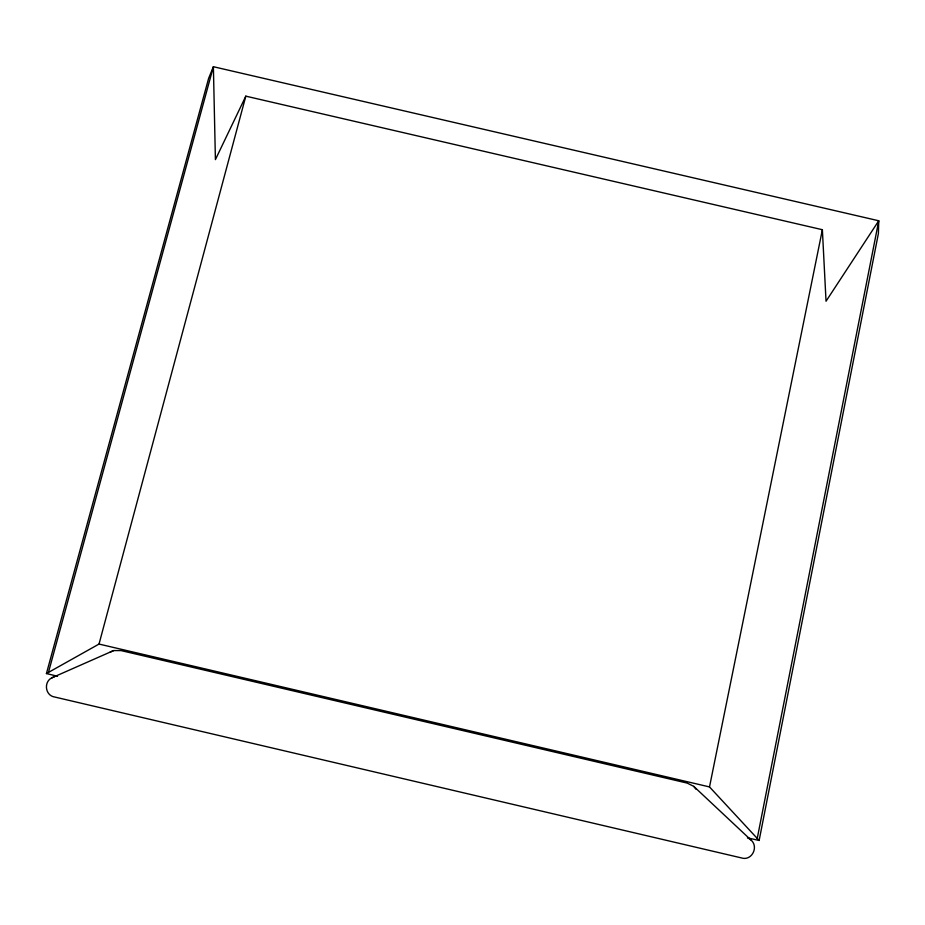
<?xml version="1.0" encoding="UTF-8"?>
<svg xmlns="http://www.w3.org/2000/svg" width="925" height="925" viewBox="0 0 925 925"><rect width="100%" height="100%" fill="white"/><g stroke="black" fill="none" stroke-linecap="round" stroke-linejoin="round"><path stroke-width="1.39" d="M757.24 838.432L878.75 220.774L213.386 66.716L208.622 78.371L46.435 673.55L57.523 676.256M747.458 837.842L759.136 840.467L878.403 233.493L878.75 220.774L826.037 301.226L822.371 229.712L245.819 96.154L215.409 159.609L213.386 66.716L48.447 672.429M759.136 840.467L709.51 786.932L822.371 229.712M46.435 673.55L99.021 644.066L245.819 96.154M51.719 677.875C43.475 682.06 45.244 695.6 54.575 696.987L741.388 857.903C751.956 861.372 759.171 846.444 750.684 839.761L693.738 786.354L687.194 783.093L121.059 650.587L113.613 650.576L51.719 677.875L54.39 676.684M110.098 652.148L113.613 650.576M99.021 644.066L709.51 786.932M748.279 838.015L750.684 839.761M693.738 786.354L696.143 789.314"/></g></svg>
